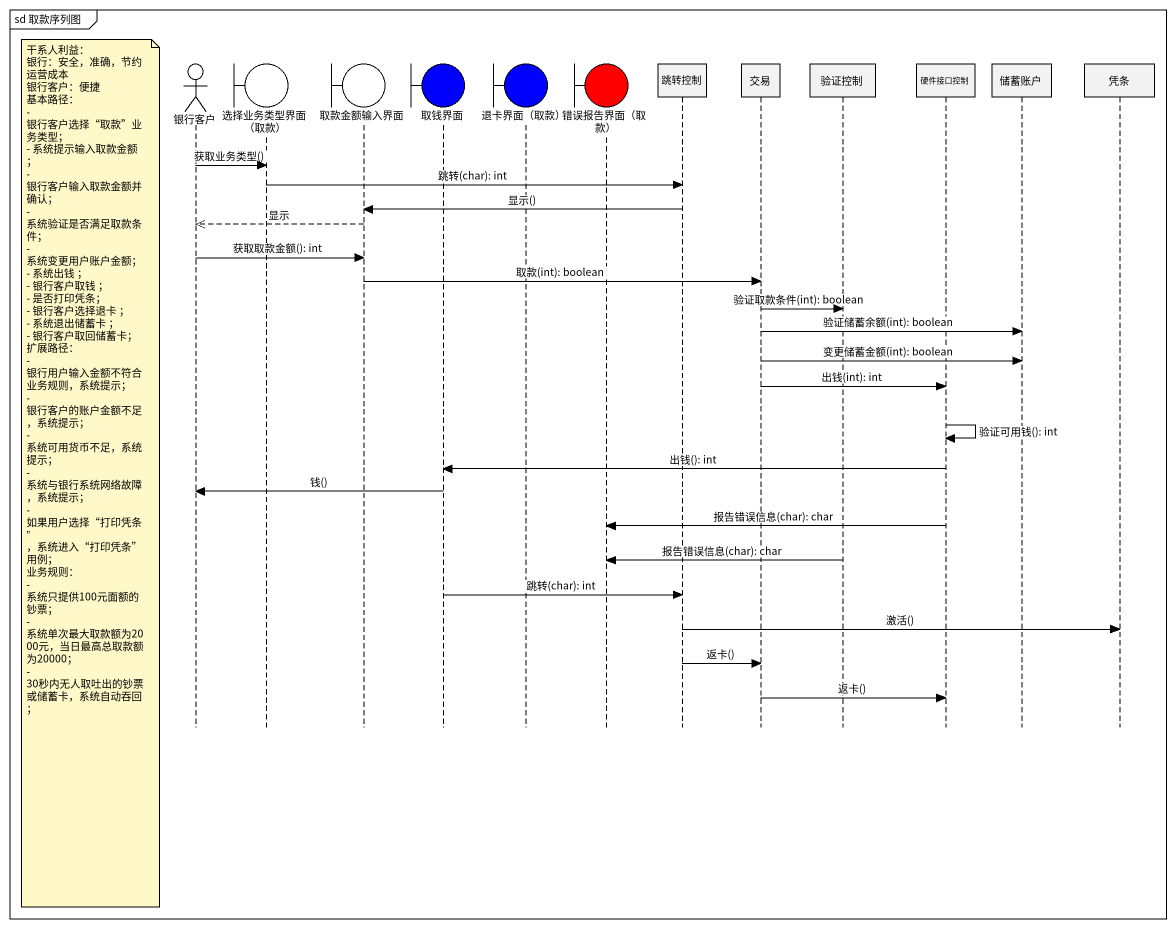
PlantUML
@startuml
mainframe sd 取款序列图
hide footbox
actor 银行客户
boundary "选择业务类型界面（取款）" as 选择业务类型界面_取款
boundary 取款金额输入界面
boundary 取钱界面 #0000FF
boundary "退卡界面（取款）" as 退卡界面_取款 #0000FF
boundary "错误报告界面（取款）" as 错误报告界面_取款 #FF0000
participant 跳转控制
participant 交易
participant 验证控制
participant 硬件接口控制
participant 储蓄账户
participant 凭条

银行客户 -> 选择业务类型界面_取款 : 获取业务类型()
选择业务类型界面_取款 -> 跳转控制 : 跳转(char): int
跳转控制 -> 取款金额输入界面 : 显示()
取款金额输入界面 -->> 银行客户 : 显示
银行客户 -> 取款金额输入界面 : 获取取款金额(): int
取款金额输入界面 -> 交易 : 取款(int): boolean
交易 -> 验证控制 : 验证取款条件(int): boolean
交易 -> 储蓄账户 : 验证储蓄余额(int): boolean
交易 -> 储蓄账户 : 变更储蓄金额(int): boolean
交易 -> 硬件接口控制 : 出钱(int): int
硬件接口控制 -> 硬件接口控制 : 验证可用钱(): int
硬件接口控制 -> 取钱界面 : 出钱(): int
note left of 银行客户
  干系人利益：
  银行：安全，准确，节约运营成本
  银行客户：便捷
  基本路径：
  - 银行客户选择“取款”业务类型；
  - 系统提示输入取款金额 ；
  - 银行客户输入取款金额并确认；
  - 系统验证是否满足取款条件；
  - 系统变更用户账户金额；
  - 系统出钱 ；
  - 银行客户取钱 ；
  - 是否打印凭条；
  - 银行客户选择退卡 ；
  - 系统退出储蓄卡 ；
  - 银行客户取回储蓄卡；
  扩展路径：
  - 银行用户输入金额不符合业务规则，系统提示；
  - 银行客户的账户金额不足，系统提示；
  - 系统可用货币不足，系统提示；
  - 系统与银行系统网络故障，系统提示；
  - 如果用户选择“打印凭条” ，系统进入“打印凭条”用例；
  业务规则：
  - 系统只提供100元面额的钞票；
  - 系统单次最大取款额为2000元，当日最高总取款额为20000；
  - 30秒内无人取吐出的钞票或储蓄卡，系统自动吞回；
end note
取钱界面 -> 银行客户 : 钱()
硬件接口控制 -> 错误报告界面_取款 : 报告错误信息(char): char
验证控制 -> 错误报告界面_取款 : 报告错误信息(char): char
取钱界面 -> 跳转控制 : 跳转(char): int
跳转控制 -> 凭条 : 激活()
跳转控制 -> 交易 : 返卡()
交易 -> 硬件接口控制 : 返卡()
@enduml
